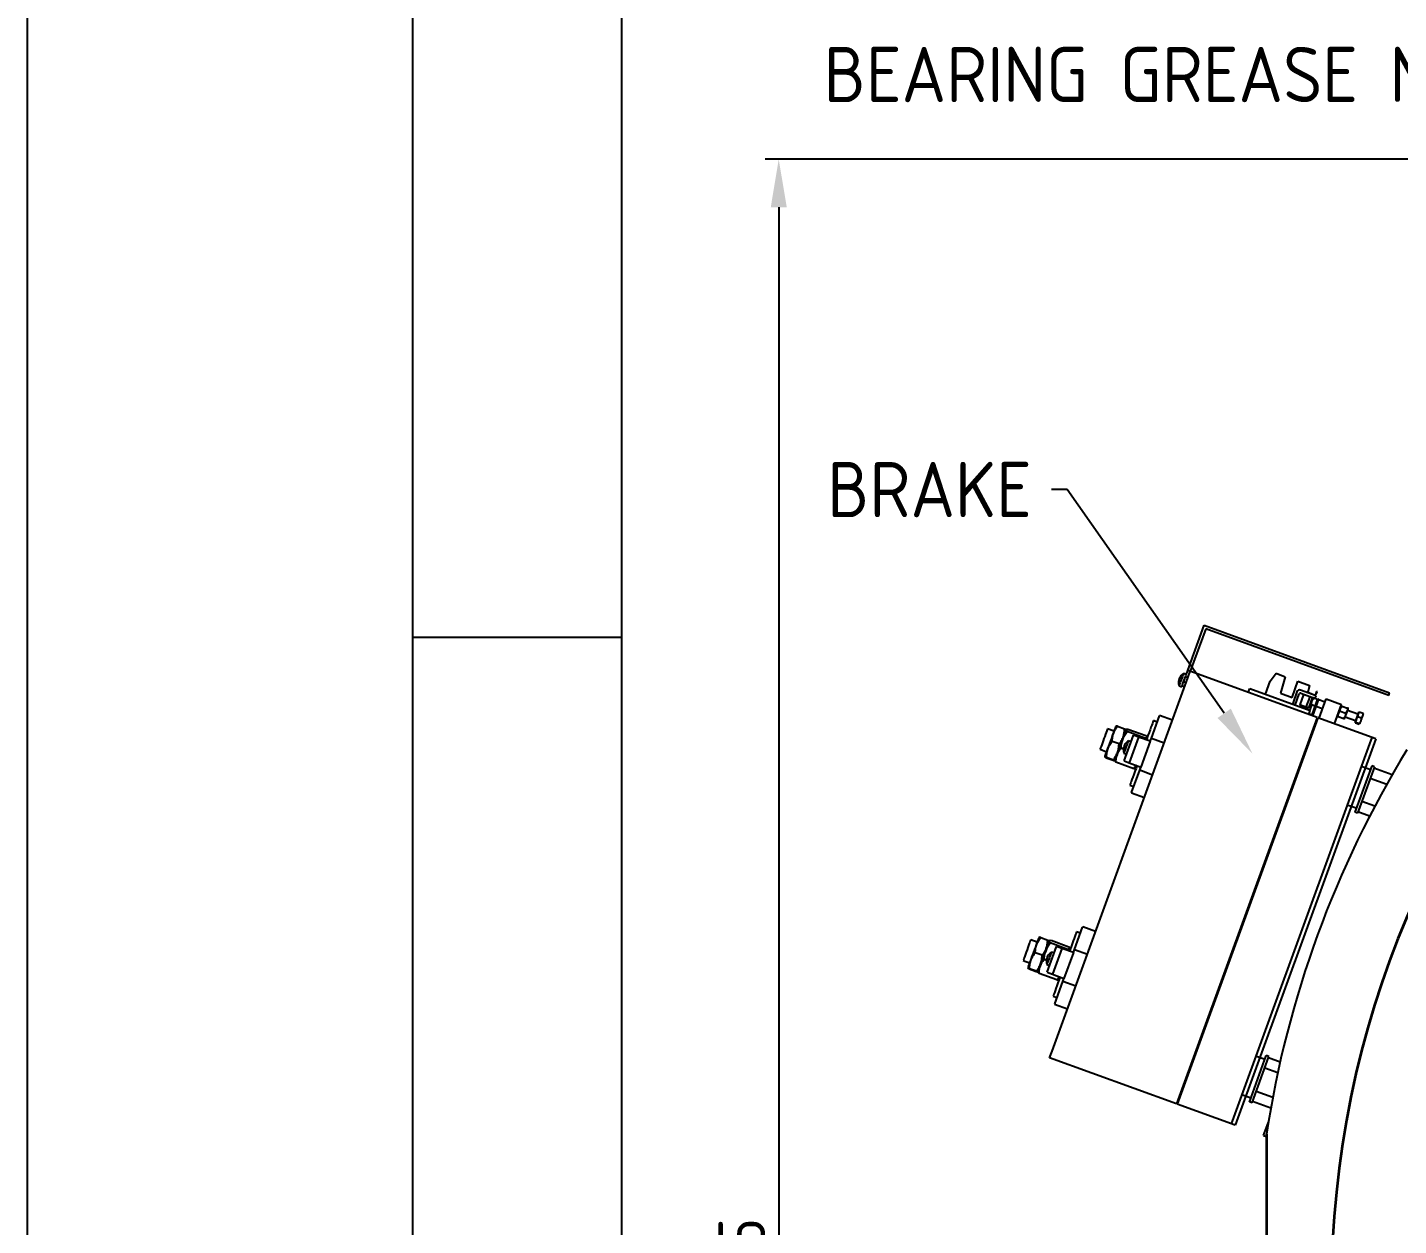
# Model space of a CAD drawing. Header units: millimetres. Extents: x -13 to 15102, y -1400 to 6249.
# Drawn here: x -13 to 987, y 2574 to 3448 of the extents above; entities that cross this region are included whole.
import ezdxf
from ezdxf import colors
from ezdxf.entities.mleader import LeaderData, LeaderLine
from ezdxf.math import Vec2, Vec3

# ---------------------------------------------------------------- set-up
doc = ezdxf.new("R2010")
doc.units = ezdxf.units.MM
doc.header["$LTSCALE"] = 2
doc.layers.add('1轮廓实线层', color=7, linetype='Continuous')
doc.styles.get("Standard").update_dxf_attribs({"font": 'isocp.shx', "height": 34, "bigfont": 'whgtxt.shx'})
doc.dimstyles.new('ISO-25', dxfattribs={"dimtxt": 34, "dimasz": 35, "dimexe": 10, "dimexo": 10, "dimgap": 10, "dimtad": 1, "dimdec": 4, "dimtxsty": 'Standard', "dimcen": 2.5, "dimclrd": 3, "dimclre": 3, "dimclrt": 2, "dimadec": 1, "dimazin": 2, "dimtfac": 1, "dimtdec": 4, "dimtmove": 0, "dimatfit": 3, "dimfxl": 1, "dimarcsym": 0})

# ---------------------------------------------------------------- blocks, each defined once
blk = doc.blocks.new('*D4360')
at = {"color": 3, "lineweight": -2}
for p, q in [((1607.8, 3351.8), (524.6, 3351.8)), ((534.6, 3316.8), (534.6, 1761.8)), ((976.8, 1726.8), (524.6, 1726.8))]:
    blk.add_line(p, q, dxfattribs=at)
at = {"color": 3}
for points in [[(540.5, 3316.8), (528.8, 3316.8), (534.6, 3351.8)], [(528.8, 1761.8), (540.5, 1761.8), (534.6, 1726.8)]]:
    blk.add_solid(points, dxfattribs=at)
at = {"layer": 'Defpoints', "color": 0}
for p in [(1617.8, 3351.8), (534.6, 1726.8), (986.8, 1726.8)]:
    blk.add_point(p, dxfattribs=at)
at = {"color": 2, "insert": (507.6, 2539.3), "char_height": 34, "attachment_point": 5, "rotation": 90}
blk.add_mtext('1625', dxfattribs=at)

msp = doc.modelspace()

# ---------------------------------------------------------------- linework, layer by layer
for p, q in [((267.37307, 5970.33699), (267.37307, 35.39246)), ((419.84025, 5817.86981), (419.84025, 35.39246)), ((419.84025, 3002.86571), (267.37307, 3002.86571))]:
    msp.add_line(p, q)
at = {"color": 7, "ltscale": 0.2}
for p, q in [((832.99034, 2978.97283), (844.96104, 3011.86207)), ((844.96104, 3011.86207), (980.27681, 2962.61117)), ((846.15641, 3009.29866), (834.86973, 2978.2888)), ((979.59273, 2960.73178), (846.15641, 3009.29866)), ((733.97379, 2701.07946), (833.15962, 2973.59032)), ((826.51251, 2971.83481), (826.3896, 2970.66218)), ((826.65592, 2971.7826), (826.51251, 2971.83481)), ((826.53897, 2971.86649), (826.52043, 2971.80847)), ((826.66807, 2971.89826), (826.52383, 2971.95077)), ((826.54261, 2971.87803), (826.53897, 2971.86649)), ((826.72166, 2972.4094), (826.59869, 2971.23674)), ((827.22234, 2973.42107), (826.93487, 2972.99508)), ((826.97128, 2972.98182), (826.93487, 2972.99508)), ((827.0781, 2973.47358), (827.28695, 2973.39756)), ((827.12781, 2973.52523), (827.33445, 2973.45004)), ((827.18365, 2973.57837), (827.1529, 2973.52279)), ((827.44657, 2973.56621), (827.70847, 2974.28588)), ((831.87877, 2975.91883), (829.87045, 2976.6498)), ((829.91218, 2970.51561), (831.28022, 2974.27437)), ((833.15962, 2973.59032), (831.28022, 2974.27437)), ((834.86973, 2978.2888), (832.99034, 2978.97283)), ((833.15962, 2973.59032), (834.86973, 2978.2888)), ((889.74016, 2961.51013), (893.22876, 2971.09497)), ((893.22876, 2971.09497), (897.38678, 2976.818)), ((897.38678, 2976.818), (904.13009, 2974.36366)), ((904.13009, 2974.36366), (900.67618, 2962.31854)), ((909.13343, 2959.24035), (913.40869, 2970.98652)), ((913.40869, 2970.98652), (921.81795, 2967.92579)), ((826.62129, 2967.72272), (828.6296, 2966.99176)), ((828.88608, 2967.69652), (830.76548, 2967.01247)), ((831.79157, 2969.83156), (829.91218, 2970.51561)), ((877.15589, 2962.8979), (878.18199, 2965.71696)), ((878.18199, 2965.71696), (922.34754, 2949.64201)), ((900.67618, 2962.31854), (909.13343, 2959.24035)), ((912.66315, 2963.38293), (909.55078, 2954.83175)), ((911.25917, 2953.67787), (914.20054, 2961.75921)), ((917.55497, 2961.32696), (914.81881, 2953.80944)), ((926.59687, 2960.43984), (915.22657, 2964.57828)), ((915.48221, 2962.35687), (925.91279, 2958.56047)), ((921.97823, 2959.71704), (918.10541, 2961.12663)), ((919.05307, 2961.05722), (918.9645, 2960.81394)), ((919.7713, 2963.03055), (919.73709, 2962.93658)), ((921.81795, 2967.92579), (920.5287, 2962.75488)), ((923.49588, 2961.56851), (923.53009, 2961.66248)), ((926.83696, 2963.43857), (925.84508, 2960.71345)), ((926.31494, 2960.54244), (927.30682, 2963.26757)), ((927.30682, 2963.26757), (926.83696, 2963.43857)), ((979.59273, 2960.73178), (980.27681, 2962.61117)), ((915.17197, 2953.31789), (914.82996, 2952.37819)), ((919.24208, 2952.19952), (915.36926, 2953.60908)), ((916.22835, 2953.2964), (916.1117, 2952.97584)), ((921.97823, 2959.71704), (919.24208, 2952.19952)), ((921.39666, 2951.4153), (919.51727, 2952.09933)), ((919.87049, 2951.60777), (919.98713, 2951.92832)), ((920.46814, 2950.32606), (920.81015, 2951.26576)), ((921.39666, 2951.4153), (924.13282, 2958.93282)), ((923.41678, 2954.04163), (921.87767, 2949.81304)), ((924.13282, 2958.93282), (922.25342, 2959.61687)), ((922.56259, 2954.61858), (922.71202, 2954.29817)), ((922.71202, 2954.29817), (926.04791, 2953.084)), ((922.72328, 2959.44587), (922.81186, 2959.68911)), ((923.65377, 2946.50615), (927.92903, 2958.25229)), ((928.39884, 2958.08128), (923.95257, 2945.86528)), ((924.42208, 2958.99663), (924.10164, 2958.8472)), ((927.75803, 2957.78245), (924.42208, 2958.99663)), ((925.16105, 2958.83409), (925.12684, 2958.74012)), ((925.59671, 2958.56908), (925.63092, 2958.66308)), ((925.91279, 2958.56047), (926.59687, 2960.43984)), ((926.51772, 2952.91299), (931.40416, 2951.13448)), ((927.92903, 2958.25229), (928.39884, 2958.08128)), ((933.11422, 2955.83293), (928.22783, 2957.61145)), ((928.83902, 2944.08676), (933.96931, 2958.18216)), ((933.96931, 2958.18216), (945.24561, 2954.07793)), ((940.11532, 2939.98254), (945.24561, 2954.07793)), ((945.10703, 2953.06418), (944.77533, 2952.78585)), ((945.44279, 2952.94199), (945.1298, 2953.05589)), ((945.44279, 2952.94199), (949.62668, 2951.41915)), ((950.03759, 2950.87055), (949.96243, 2951.29696)), ((806.49071, 2929.55605), (812.37351, 2945.71904)), ((810.76591, 2941.30221), (807.94685, 2942.32828)), ((821.87294, 2942.58047), (812.47603, 2946.00067)), ((921.32144, 2946.82295), (922.34754, 2949.64201)), ((921.49245, 2947.29278), (923.65377, 2946.50615)), ((942.29566, 2945.97307), (942.37088, 2945.54663)), ((942.70658, 2945.42444), (946.89052, 2943.90163)), ((944.07468, 2949.18323), (948.25863, 2947.66039)), ((946.89052, 2943.90163), (947.20351, 2943.7877)), ((947.22628, 2943.77944), (947.55798, 2944.05777)), ((947.94272, 2945.11492), (955.3663, 2942.41295)), ((957.07642, 2947.11143), (949.65284, 2949.81337)), ((955.0448, 2941.52964), (955.34032, 2940.89586)), ((955.26617, 2940.67589), (955.34389, 2940.88945)), ((955.34389, 2940.88945), (955.40392, 2941.05438)), ((955.40392, 2941.05438), (955.48164, 2941.26794)), ((955.48164, 2941.26794), (955.99567, 2942.68018)), ((955.48164, 2941.26794), (958.23585, 2940.26548)), ((956.3927, 2943.77098), (956.90667, 2945.18322)), ((956.90667, 2945.18322), (957.34297, 2946.38193)), ((959.66088, 2944.18079), (956.90667, 2945.18322)), ((957.34297, 2946.38193), (957.67998, 2947.30777)), ((958.03171, 2948.29026), (957.39793, 2947.99474)), ((957.67998, 2947.30777), (958.11622, 2948.50648)), ((960.87044, 2947.50402), (958.11622, 2948.50648)), ((959.15418, 2942.14821), (958.23585, 2940.26548)), ((959.66088, 2944.18079), (959.15418, 2942.14821)), ((960.4715, 2945.7675), (959.66088, 2944.18079)), ((960.87044, 2947.50402), (960.4715, 2945.7675)), ((960.96855, 2947.1331), (960.87044, 2947.50402)), ((779.204, 2934.69879), (774.50555, 2936.40888)), ((780.78001, 2938.38722), (780.44384, 2938.10517)), ((781.84944, 2938.20033), (786.94575, 2936.3454)), ((786.57924, 2912.85924), (793.41965, 2931.65309)), ((787.96141, 2935.36902), (787.88518, 2935.80115)), ((788.04438, 2935.59713), (788.27327, 2935.79692)), ((788.23458, 2935.84303), (788.08962, 2935.7214)), ((788.48564, 2935.98232), (789.40242, 2936.19448)), ((801.68777, 2929.53971), (788.70075, 2934.2666)), ((789.40242, 2936.19448), (802.38943, 2931.46757)), ((797.17838, 2930.28501), (793.41965, 2931.65309)), ((955.26617, 2940.67589), (958.02038, 2939.67343)), ((958.33396, 2939.89456), (958.02038, 2939.67343)), ((958.23585, 2940.26548), (958.33396, 2939.89456)), ((769.03324, 2921.37382), (773.7317, 2919.6637)), ((782.91171, 2925.26189), (777.81539, 2927.11682)), ((786.10086, 2921.49187), (784.2909, 2922.15065)), ((786.2991, 2922.74923), (786.06688, 2921.27642)), ((786.6674, 2922.92625), (786.39846, 2923.02415)), ((786.39906, 2923.02382), (786.66734, 2922.92616)), ((786.68117, 2922.9641), (786.41289, 2923.06176)), ((786.65458, 2922.89103), (786.98962, 2923.81162)), ((786.8393, 2924.23344), (787.60814, 2925.51092)), ((791.624, 2926.7197), (789.61574, 2927.45066)), ((797.17838, 2930.28501), (790.33803, 2911.49116)), ((805.63562, 2927.20682), (797.17838, 2930.28501)), ((805.63562, 2927.20682), (798.79521, 2908.41297)), ((801.68777, 2929.53971), (801.59067, 2928.67908)), ((803.24238, 2929.4028), (803.05718, 2930.45316)), ((805.63562, 2927.20682), (806.49071, 2929.55605)), ((806.49071, 2929.55605), (815.88762, 2926.13584)), ((965.65627, 2925.36548), (866.47045, 2652.85463)), ((967.36639, 2930.06397), (965.65627, 2925.36548)), ((772.49186, 2916.25733), (772.5681, 2915.82519)), ((773.50747, 2915.28091), (778.60378, 2913.42602)), ((773.64438, 2915.65711), (778.7407, 2913.80221)), ((779.67327, 2913.2391), (780.00944, 2913.52118)), ((779.88117, 2913.16876), (779.91401, 2912.98244)), ((793.56973, 2907.23566), (780.58272, 2911.96254)), ((786.36651, 2918.52358), (788.37483, 2917.79262)), ((786.57924, 2912.85924), (790.33803, 2911.49116)), ((790.33803, 2911.49116), (798.79521, 2908.41297)), ((792.05733, 2889.90075), (797.94019, 2906.06374)), ((794.73334, 2907.58354), (795.55034, 2908.26911)), ((797.94019, 2906.06374), (798.79521, 2908.41297)), ((807.3371, 2902.64354), (797.94019, 2906.06374)), ((790.84586, 2895.34364), (793.66492, 2894.31757)), ((791.95481, 2889.61912), (801.35178, 2886.19891)), ((750.3994, 2775.44646), (756.28226, 2791.60944)), ((765.78169, 2788.47087), (756.38472, 2791.89107)), ((723.11269, 2780.5892), (718.41424, 2782.29931)), ((724.6887, 2784.27765), (724.35253, 2783.99557)), ((725.75813, 2784.09073), (730.8545, 2782.23584)), ((731.87011, 2781.25942), (731.73927, 2781.7112)), ((732.39439, 2781.87272), (731.99832, 2781.6118)), ((732.39439, 2781.87272), (733.31111, 2782.08489)), ((733.31111, 2782.08489), (746.29813, 2777.358)), ((754.67466, 2787.19262), (751.85554, 2788.21868)), ((726.8204, 2771.15231), (721.72408, 2773.00722)), ((730.48793, 2758.74964), (737.32834, 2777.54349)), ((730.74805, 2770.12386), (731.51683, 2771.40134)), ((745.59646, 2775.43012), (732.60944, 2780.157)), ((735.53275, 2772.6101), (733.52443, 2773.34108)), ((741.08713, 2776.17541), (734.24672, 2757.38156)), ((741.08713, 2776.17541), (737.32834, 2777.54349)), ((749.54431, 2773.09724), (741.08713, 2776.17541)), ((749.54431, 2773.09724), (742.70391, 2754.30339)), ((745.59646, 2775.43012), (745.49936, 2774.56949)), ((747.15107, 2775.29321), (746.96588, 2776.34357)), ((749.54431, 2773.09724), (750.3994, 2775.44646)), ((750.3994, 2775.44646), (759.79631, 2772.02626)), ((712.94194, 2767.26422), (717.64039, 2765.55412)), ((716.40055, 2762.14773), (716.47679, 2761.7156)), ((717.41616, 2761.17133), (722.51247, 2759.31642)), ((717.55307, 2761.54753), (722.64945, 2759.69261)), ((730.00955, 2767.38227), (728.19959, 2768.04105)), ((730.20779, 2768.63963), (729.97557, 2767.16684)), ((730.2752, 2764.41399), (732.28352, 2763.68303)), ((730.57609, 2768.81667), (730.30715, 2768.91456)), ((730.30775, 2768.91424), (730.57603, 2768.81658)), ((730.58986, 2768.85452), (730.32158, 2768.95218)), ((730.56327, 2768.78143), (730.89831, 2769.70204)), ((723.58196, 2759.12951), (723.91813, 2759.41158)), ((723.78986, 2759.05918), (723.84995, 2758.90112)), ((737.47843, 2753.12607), (724.49141, 2757.85296)), ((730.48793, 2758.74964), (734.24672, 2757.38156)), ((734.24672, 2757.38156), (742.70391, 2754.30339)), ((735.96602, 2735.79117), (741.84888, 2751.95414)), ((738.64203, 2753.47394), (739.45903, 2754.15953)), ((741.84888, 2751.95414), (742.70391, 2754.30339)), ((751.24579, 2748.53395), (741.84888, 2751.95414)), ((734.75455, 2741.23405), (737.57361, 2740.20799)), ((735.86356, 2735.50953), (745.26047, 2732.08933)), ((732.26368, 2696.38101), (733.97379, 2701.07946)), ((866.47045, 2652.85463), (864.76033, 2648.15616))]:
    msp.add_line(p, q, dxfattribs=at)
at = {"color": 7, "ltscale": 0.2, "flags": 128}
for points in [[(829.87045, 2976.6498), (829.83338, 2976.5479), (829.68139, 2976.13034), (829.42294, 2975.42027), (829.07723, 2974.47032), (828.66978, 2973.35098), (828.23097, 2972.14526), (827.79323, 2970.94259), (827.38905, 2969.83216), (827.04841, 2968.8963), (826.79664, 2968.20444), (826.65228, 2967.80792), (826.62129, 2967.72272)], [(831.28022, 2974.27437), (831.61389, 2975.191), (831.93468, 2976.07241), (832.23032, 2976.8847), (832.48948, 2977.59667), (832.70215, 2978.18101), (832.86016, 2978.61517), (832.9575, 2978.88256), (832.99034, 2978.97283)], [(828.88608, 2967.69652), (828.8049, 2967.47348), (828.6606, 2967.07696), (828.6296, 2966.99176)], [(828.88608, 2967.69652), (828.90581, 2967.7507), (828.96422, 2967.9111), (829.05906, 2968.17163), (829.18661, 2968.52223), (829.34212, 2968.94941), (829.5195, 2969.4368), (829.71196, 2969.96561), (829.91218, 2970.51561)], [(918.10541, 2961.12663), (917.98156, 2961.17169), (917.8717, 2961.21169), (917.77687, 2961.2462), (917.69802, 2961.2749), (917.63591, 2961.29752), (917.59109, 2961.31382), (917.56403, 2961.32368), (917.55497, 2961.32696)], [(922.42979, 2962.06293), (921.71603, 2962.32275), (920.99225, 2962.58617), (920.36878, 2962.81311), (919.9404, 2962.96901), (919.77244, 2963.03016), (919.7713, 2963.03055)], [(923.53009, 2961.66248), (923.41094, 2961.70584), (923.025, 2961.84633), (922.42979, 2962.06293)], [(914.81881, 2953.80944), (914.82787, 2953.80614), (914.85493, 2953.7963), (914.89976, 2953.77997), (914.96187, 2953.75735), (915.04072, 2953.72865), (915.13555, 2953.69414), (915.2454, 2953.65417), (915.36926, 2953.60908)], [(919.15976, 2951.86645), (918.21187, 2952.21144), (917.23733, 2952.56615), (916.35369, 2952.88778), (915.66758, 2953.13749), (915.26168, 2953.28522), (915.17197, 2953.31789)], [(920.81015, 2951.26576), (920.79716, 2951.2705), (920.53538, 2951.36577), (919.96669, 2951.57275), (919.15976, 2951.86645)], [(919.51727, 2952.09933), (919.51274, 2952.10097), (919.49921, 2952.10591), (919.4768, 2952.11405), (919.44574, 2952.12537), (919.40635, 2952.13971), (919.3589, 2952.15697), (919.304, 2952.17696), (919.24208, 2952.19952)], [(921.97823, 2959.71704), (922.04016, 2959.69451), (922.09505, 2959.67451), (922.1425, 2959.65726), (922.1819, 2959.64292), (922.21301, 2959.6316), (922.23536, 2959.62346), (922.24889, 2959.61851), (922.25342, 2959.61687)], [(924.42208, 2958.99663), (924.36021, 2958.82652), (924.17758, 2958.32479), (923.90203, 2957.5677), (923.57545, 2956.6705), (923.24763, 2955.76975), (922.96838, 2955.00264), (922.78033, 2954.48593), (922.71202, 2954.29826), (922.71202, 2954.29817)], [(948.79781, 2947.46414), (949.18089, 2948.51679), (949.52654, 2949.46638), (949.80084, 2950.21996), (949.97691, 2950.7038), (950.03759, 2950.87055)], [(807.94685, 2942.32828), (807.93147, 2942.28596), (807.81089, 2941.95474), (807.57224, 2941.29894), (807.21878, 2940.3278), (806.75547, 2939.055), (806.18893, 2937.49834), (805.52696, 2935.67971), (804.77898, 2933.62463), (803.95543, 2931.36195), (803.06791, 2928.92343), (802.81656, 2928.23288)], [(812.47603, 2946.00067), (812.47108, 2945.98714), (812.37351, 2945.71904)], [(947.55798, 2944.05777), (947.61865, 2944.22448), (947.79473, 2944.70832), (948.06903, 2945.46193), (948.41467, 2946.41152), (948.79781, 2947.46414)], [(957.39793, 2947.99474), (957.37021, 2947.91857), (957.22549, 2947.52104), (956.97199, 2946.82453), (956.63714, 2945.90453), (956.25722, 2944.86076), (955.87342, 2943.8063), (955.52736, 2942.85542), (955.25645, 2942.1112), (955.09016, 2941.65421), (955.0448, 2941.52964)], [(959.15418, 2942.14821), (958.99736, 2941.71733), (958.85175, 2941.31718), (958.71978, 2940.9546), (958.60373, 2940.6358), (958.50562, 2940.36627), (958.42712, 2940.15059), (958.36954, 2939.99243), (958.33396, 2939.89456)], [(960.4715, 2945.7675), (960.32774, 2945.37256), (960.17247, 2944.94582), (960.0082, 2944.49458), (959.83785, 2944.02653), (959.66434, 2943.54976), (959.49053, 2943.07235), (959.31952, 2942.60249), (959.15418, 2942.14821)], [(960.96855, 2947.1331), (960.98166, 2947.16904), (960.97194, 2947.14246), (960.9397, 2947.05379), (960.88534, 2946.90454), (960.80994, 2946.6973), (960.71469, 2946.43558), (960.6012, 2946.12387), (960.4715, 2945.7675)], [(774.50555, 2936.40888), (774.50549, 2936.40867), (774.43706, 2936.22068), (774.24388, 2935.68999), (773.93501, 2934.8414), (773.52493, 2933.71457), (773.03272, 2932.36223), (772.48143, 2930.84762), (771.89683, 2929.24148), (771.30633, 2927.61901), (770.7374, 2926.05603), (770.21681, 2924.62561), (769.76877, 2923.39465), (769.4143, 2922.42074), (769.16992, 2921.74936), (769.04713, 2921.41194), (769.03324, 2921.37382)], [(780.44384, 2938.10517), (780.40176, 2937.98954), (780.24178, 2937.55004), (779.96718, 2936.79551), (779.58619, 2935.74885), (779.11048, 2934.44184), (778.55449, 2932.91426), (777.93508, 2931.21246), (777.27114, 2929.3882), (776.58271, 2927.49685), (775.89088, 2925.59594), (775.21651, 2923.74319), (774.58017, 2921.9949), (774.00123, 2920.40417), (773.49721, 2919.01941), (773.08344, 2917.8826), (772.77248, 2917.02834), (772.57388, 2916.48257), (772.49353, 2916.26189), (772.49186, 2916.25733)], [(788.04438, 2935.59713), (787.93036, 2935.28378), (787.7488, 2934.78498), (787.50288, 2934.1093), (787.19675, 2933.26822), (786.83572, 2932.27619), (786.42588, 2931.15017), (785.97426, 2929.90944), (785.48866, 2928.57519)], [(788.08962, 2935.7214), (788.08903, 2935.71964), (788.04438, 2935.59713)], [(785.48866, 2928.57519), (784.97731, 2927.17028), (784.44897, 2925.71876), (783.91271, 2924.24542), (783.3777, 2922.77551), (782.85312, 2921.33415), (782.34791, 2919.94605), (781.87065, 2918.6349), (781.42964, 2917.42316)], [(789.61574, 2927.45066), (789.60859, 2927.43102), (789.5075, 2927.15338), (789.294, 2926.56672), (788.98387, 2925.71462), (788.60008, 2924.66021), (788.17116, 2923.48171), (787.72884, 2922.26655), (787.306, 2921.10479), (786.93401, 2920.08266), (786.6404, 2919.27594), (786.44692, 2918.74448), (786.368, 2918.52767), (786.36651, 2918.52358)], [(781.42964, 2917.42316), (781.03231, 2916.33159), (780.68554, 2915.37884), (780.39526, 2914.58121), (780.16638, 2913.95236), (780.00282, 2913.50303), (779.9074, 2913.24094), (779.88117, 2913.16876)], [(795.97615, 2909.43903), (795.26269, 2907.47878), (794.40646, 2905.12625), (793.62022, 2902.96618), (792.9151, 2901.02888), (792.30099, 2899.34156), (791.78642, 2897.92788), (791.37873, 2896.80773), (791.08357, 2895.99681), (790.90511, 2895.50648), (790.84586, 2895.34364)], [(792.05733, 2889.90075), (791.95975, 2889.63268), (791.95481, 2889.61912)], [(756.38472, 2791.89107), (756.37983, 2791.87754), (756.28226, 2791.60944)], [(718.41424, 2782.29931), (718.41418, 2782.29908), (718.34575, 2782.11111), (718.15257, 2781.58039), (717.84376, 2780.7318), (717.43362, 2779.60501), (716.94141, 2778.25267), (716.39012, 2776.73802), (715.80552, 2775.1319), (715.21502, 2773.50943), (714.64609, 2771.94643), (714.12551, 2770.51603), (713.67746, 2769.28507), (713.32299, 2768.31115), (713.07861, 2767.63978), (712.95582, 2767.30235), (712.94194, 2767.26422)], [(724.35253, 2783.99557), (724.31045, 2783.87994), (724.15047, 2783.44045), (723.87587, 2782.68591), (723.49488, 2781.63925), (723.01917, 2780.33227), (722.46318, 2778.80466), (721.84377, 2777.10286), (721.17983, 2775.2786), (720.4914, 2773.38727), (719.79957, 2771.48635), (719.1252, 2769.6336), (718.48886, 2767.8853), (717.90992, 2766.29459), (717.40591, 2764.90981), (716.99213, 2763.77301), (716.68117, 2762.91876), (716.48257, 2762.37299), (716.40222, 2762.15229), (716.40055, 2762.14773)], [(731.95308, 2781.48753), (731.83905, 2781.17419), (731.6575, 2780.67542), (731.41157, 2779.99971), (731.10544, 2779.15866), (730.74441, 2778.16663), (730.33457, 2777.04061), (729.88295, 2775.79985), (729.39735, 2774.46561)], [(731.99832, 2781.6118), (731.99772, 2781.61005), (731.95308, 2781.48753)], [(751.85554, 2788.21868), (751.84017, 2788.17639), (751.71959, 2787.84514), (751.48093, 2787.18934), (751.12747, 2786.21823), (750.66417, 2784.9454), (750.09762, 2783.38877), (749.43565, 2781.57011), (748.68768, 2779.51503), (747.86412, 2777.25238), (746.97661, 2774.81385), (746.72525, 2774.12329)], [(729.39735, 2774.46561), (728.886, 2773.0607), (728.35766, 2771.60916), (727.8214, 2770.13582), (727.28639, 2768.66591), (726.76181, 2767.22457), (726.2566, 2765.83645), (725.77935, 2764.52531), (725.33833, 2763.31358)], [(733.52443, 2773.34106), (733.51728, 2773.32142), (733.41619, 2773.04379), (733.20269, 2772.45714), (732.89256, 2771.60502), (732.50877, 2770.55061), (732.07985, 2769.37212), (731.63753, 2768.15695), (731.21469, 2766.99521), (730.8427, 2765.97308), (730.54909, 2765.16636), (730.35561, 2764.63488), (730.27669, 2764.41807), (730.2752, 2764.41399)], [(725.33833, 2763.31358), (724.94101, 2762.222), (724.59423, 2761.26925), (724.30395, 2760.47162), (724.07507, 2759.84277), (723.91151, 2759.39344), (723.81615, 2759.13135), (723.78986, 2759.05918)], [(739.88484, 2755.32943), (739.17138, 2753.3692), (738.31516, 2751.01667), (737.52891, 2748.85659), (736.82379, 2746.91929), (736.20968, 2745.23198), (735.69511, 2743.8183), (735.28742, 2742.69814), (734.99226, 2741.88722), (734.8138, 2741.39688), (734.75455, 2741.23405)], [(735.96602, 2735.79117), (735.86845, 2735.52308), (735.86356, 2735.50953)]]:
    msp.add_lwpolyline(points, dxfattribs=at)
at = {"color": 7, "ltscale": 0.2}
for centre, radius, start, end in [((829.82543, 2971.14795), 3.39219, 134.52948779, 150.74717768), ((830.08653, 2971.86853), 3.39098, 134.53060294, 150.75390118), ((914.54254, 2962.6989), 2, 70, 160), ((915.14021, 2961.41719), 1, 70, 160), ((908.61107, 2955.17376), 1, 310, 340), ((787.51189, 2924.85285), 2.14097, 238.68238111, 246.3948491), ((786.09014, 2920.94669), 2.13955, 73.60681135, 81.32399599), ((787.84781, 2925.77463), 2.14241, 238.68022419, 246.38606638), ((731.42043, 2770.74274), 2.14043, 238.67870111, 246.39326782), ((729.99802, 2766.83348), 2.14327, 73.61350837, 81.31729897), ((731.75398, 2771.66021), 2.13697, 238.67039268, 246.39589789)]:
    msp.add_arc(centre, radius, start, end, dxfattribs=at)
for points, knots in [([(826.52043, 2971.80847), (826.50343, 2971.7568), (826.3188, 2971.19575), (826.27221, 2970.04253), (826.32927, 2968.73556), (826.56646, 2968.00985), (826.63344, 2967.80488)], [0, 0, 0, 0, 0.0402134941, 0.4366515639, 0.8408949894, 1, 1, 1, 1]), ([(826.3896, 2970.66218), (826.41712, 2970.7574), (826.47215, 2970.94782), (826.55651, 2971.14044), (826.59869, 2971.23674)], [0, 0, 0, 0, 0.5000069482, 1, 1, 1, 1]), ([(826.53975, 2971.94487), (826.53858, 2971.94184), (826.53624, 2971.93577), (826.52559, 2971.89202), (826.51631, 2971.85143), (826.51251, 2971.83481)], [0, 0, 0, 0, 0.3706777208, 0.7424425787, 1, 1, 1, 1]), ([(826.72166, 2972.4094), (826.72848, 2972.43697), (826.74213, 2972.49212), (826.77351, 2972.5893), (826.80842, 2972.68298), (826.84064, 2972.75775), (826.85852, 2972.7917), (826.86584, 2972.80559)], [0, 0, 0, 0, 0.2138603109, 0.4278008072, 0.6405665962, 0.8528865716, 1, 1, 1, 1]), ([(826.93487, 2972.99508), (826.92233, 2972.96951), (826.89726, 2972.91839), (826.85935, 2972.82459), (826.83197, 2972.7499), (826.82153, 2972.71387), (826.81911, 2972.70555)], [0, 0, 0, 0, 0.3036253892, 0.6072098734, 0.9092205549, 1, 1, 1, 1]), ([(827.12781, 2973.52523), (827.11871, 2973.50901), (827.10051, 2973.47657), (827.09142, 2973.46292), (827.09788, 2973.47837), (827.1171, 2973.51719), (827.13616, 2973.55442), (827.14396, 2973.56967)], [0, 0, 0, 0, 0.2138765511, 0.4278354634, 0.6405846309, 0.8528761118, 1, 1, 1, 1]), ([(829.80781, 2976.60295), (829.42406, 2976.31223), (828.63411, 2975.71377), (827.74454, 2974.67388), (827.34792, 2973.8992), (827.18365, 2973.57837)], [0, 0, 0, 0, 0.3562747133, 0.7334041888, 1, 1, 1, 1]), ([(944.07468, 2949.18323), (944.14387, 2949.91865), (944.27327, 2951.29391), (945.07144, 2952.41868), (945.44279, 2952.94199)], [0, 0, 0, 0, 0.5347455907, 1, 1, 1, 1]), ([(949.62668, 2951.41915), (949.55748, 2950.68373), (949.42808, 2949.30848), (948.62996, 2948.1837), (948.25863, 2947.66039)], [0, 0, 0, 0, 0.534748631, 1, 1, 1, 1]), ([(949.93966, 2951.30524), (949.94714, 2951.30253), (950.05844, 2951.2621), (949.83505, 2951.34335), (949.62668, 2951.41915)], [0, 0, 0, 0, 0.0671799351, 1, 1, 1, 1]), ([(942.39365, 2945.53835), (942.38617, 2945.54107), (942.27487, 2945.58166), (942.49823, 2945.50032), (942.70658, 2945.42444)], [0, 0, 0, 0, 0.0671807308, 1, 1, 1, 1]), ([(942.70658, 2945.42444), (942.77577, 2946.15986), (942.90516, 2947.53513), (943.70333, 2948.65991), (944.07468, 2949.18323)], [0, 0, 0, 0, 0.5347430435, 1, 1, 1, 1]), ([(948.25863, 2947.66039), (948.18944, 2946.92497), (948.06005, 2945.54971), (947.26188, 2944.42494), (946.89052, 2943.90163)], [0, 0, 0, 0, 0.5347455907, 1, 1, 1, 1]), ([(955.99567, 2942.68018), (956.03834, 2942.87053), (956.12369, 2943.25124), (956.30303, 2943.59773), (956.3927, 2943.77098)], [0, 0, 0, 0, 0.4999853679, 1, 1, 1, 1]), ([(777.81539, 2927.11682), (777.87463, 2928.1847), (777.9944, 2930.34363), (778.82807, 2933.30342), (780.14642, 2935.94297), (781.27831, 2937.44329), (781.84944, 2938.20033)], [0, 0, 0, 0, 0.2646128566, 0.5349657404, 0.7653530141, 1, 1, 1, 1]), ([(781.84944, 2938.20033), (781.5328, 2938.27862), (780.96363, 2938.41934), (780.87418, 2938.3832), (780.83449, 2938.36716)], [0, 0, 0, 0, 0.55631117296, 1, 1, 1, 1]), ([(782.91171, 2925.26189), (783.55277, 2926.11802), (784.84879, 2927.84883), (786.11265, 2930.65204), (786.79939, 2933.52147), (786.89667, 2935.39836), (786.94575, 2936.3454)], [0, 0, 0, 0, 0.2646144151, 0.5349655904, 0.7653520581, 1, 1, 1, 1]), ([(785.48866, 2928.57519), (785.90886, 2929.57181), (786.75859, 2931.58718), (788.04864, 2933.36695), (788.70075, 2934.2666)], [0, 0, 0, 0, 0.49451104834, 1, 1, 1, 1]), ([(786.94575, 2936.3454), (787.23866, 2936.20184), (787.76518, 2935.94379), (787.81048, 2935.85859), (787.83058, 2935.82079)], [0, 0, 0, 0, 0.5563120312, 1, 1, 1, 1]), ([(788.70075, 2934.2666), (788.47623, 2934.52561), (788.02306, 2935.04838), (788.03723, 2935.41311), (788.04438, 2935.59713)], [0, 0, 0, 0, 0.4954607184, 1, 1, 1, 1]), ([(802.38943, 2931.46757), (802.61945, 2931.19436), (803.08448, 2930.64202), (803.11709, 2930.06251), (802.62691, 2929.69835), (802.00272, 2929.59292), (801.68777, 2929.53971)], [0, 0, 0, 0, 0.2646152167, 0.5349653862, 0.765352475, 1, 1, 1, 1]), ([(773.64438, 2915.65711), (773.71552, 2916.75765), (773.85933, 2918.98258), (774.72852, 2922.04022), (776.08098, 2924.7732), (777.23373, 2926.33085), (777.81539, 2927.11682)], [0, 0, 0, 0, 0.2646151732, 0.5349654267, 0.7653525975, 1, 1, 1, 1]), ([(778.7407, 2913.80221), (779.39365, 2914.69097), (780.71371, 2916.48777), (782.01319, 2919.38882), (782.73392, 2922.35172), (782.85209, 2924.28593), (782.91171, 2925.26189)], [0, 0, 0, 0, 0.26461452803, 0.53496652898, 0.76535360592, 1, 1, 1, 1]), ([(781.42964, 2917.42316), (781.79106, 2918.25827), (782.52191, 2919.94702), (783.69694, 2921.41075), (784.2909, 2922.15065)], [0, 0, 0, 0, 0.4945109008, 1, 1, 1, 1]), ([(784.2909, 2922.15065), (784.36749, 2923.23695), (784.52206, 2925.42946), (785.16451, 2927.52028), (785.48866, 2928.57519)], [0, 0, 0, 0, 0.4954596678, 1, 1, 1, 1]), ([(786.07254, 2921.28233), (786.0631, 2921.21835), (785.97628, 2920.63008), (786.06081, 2919.70448), (786.29737, 2918.89661), (786.38517, 2918.59675)], [0, 0, 0, 0, 0.0712599788, 0.6552790504, 1, 1, 1, 1]), ([(786.06998, 2921.29589), (786.06379, 2921.29216), (786.04898, 2921.28325), (786.06029, 2921.27894), (786.06688, 2921.27642)], [0, 0, 0, 0, 0.4179578226, 1, 1, 1, 1]), ([(786.2991, 2922.74923), (786.30772, 2922.78167), (786.32495, 2922.84656), (786.3516, 2922.93087), (786.37479, 2922.99244), (786.39103, 2923.02317), (786.39673, 2923.02363), (786.39906, 2923.02382)], [0, 0, 0, 0, 0.2138920686, 0.42779065, 0.6405781358, 0.8528956976, 1, 1, 1, 1]), ([(786.41289, 2923.06176), (786.40862, 2923.05872), (786.4001, 2923.05265), (786.38182, 2923.01346), (786.3684, 2922.97444), (786.36365, 2922.96064)], [0, 0, 0, 0, 0.3925747579, 0.7851996638, 1, 1, 1, 1]), ([(786.73415, 2923.94442), (786.73271, 2923.94933), (786.72983, 2923.95915), (786.74463, 2924.01077), (786.77173, 2924.08294), (786.80534, 2924.16148), (786.82943, 2924.21254), (786.8393, 2924.23344)], [0, 0, 0, 0, 0.2138702733, 0.4278296293, 0.6406290969, 0.8529203428, 1, 1, 1, 1]), ([(787.60814, 2925.51092), (787.60329, 2925.5223), (787.59788, 2925.53503), (787.60355, 2925.53457), (787.60414, 2925.53452)], [0, 0, 0, 0, 0.89456682864, 1, 1, 1, 1]), ([(789.6015, 2927.40387), (789.2787, 2927.18521), (788.51621, 2926.66869), (787.9372, 2925.94983), (787.60331, 2925.5353)], [0, 0, 0, 0, 0.4233377526, 1, 1, 1, 1]), ([(773.50747, 2915.28091), (773.22845, 2915.41945), (772.66438, 2915.69954), (772.48479, 2915.87562), (772.83473, 2915.85419), (773.37285, 2915.7232), (773.64438, 2915.65711)], [0, 0, 0, 0, 0.2646144085, 0.5349665317, 0.7653525935, 1, 1, 1, 1]), ([(778.60378, 2913.42602), (778.90658, 2913.35279), (779.51875, 2913.20475), (779.76947, 2913.22423), (779.48767, 2913.43267), (778.9912, 2913.67828), (778.7407, 2913.80221)], [0, 0, 0, 0, 0.2646145125, 0.5349662396, 0.7653517858, 1, 1, 1, 1]), ([(779.97332, 2912.9929), (779.97593, 2912.90407), (779.98407, 2912.62659), (780.34044, 2912.23129), (780.58272, 2911.96254)], [0, 0, 0, 0, 0.32013212191, 1, 1, 1, 1]), ([(780.58272, 2911.96254), (780.60232, 2912.8923), (780.64188, 2914.76885), (781.16547, 2916.53305), (781.42964, 2917.42316)], [0, 0, 0, 0, 0.4954605006, 1, 1, 1, 1]), ([(795.30673, 2909.6827), (795.24958, 2909.56856), (794.80605, 2908.68275), (794.14532, 2907.90938), (793.56973, 2907.23566)], [0, 0, 0, 0, 0.1288542141, 1, 1, 1, 1]), ([(793.56973, 2907.23566), (793.94913, 2907.28664), (794.48198, 2907.35826), (794.64242, 2907.57451), (794.68863, 2907.6368)], [0, 0, 0, 0, 0.7119960747, 1, 1, 1, 1]), ([(721.72408, 2773.00722), (721.78333, 2774.07511), (721.90309, 2776.23405), (722.73675, 2779.19385), (724.05512, 2781.83337), (725.187, 2783.3337), (725.75813, 2784.09073)], [0, 0, 0, 0, 0.2646137209, 0.5349674314, 0.7653530518, 1, 1, 1, 1]), ([(725.75813, 2784.09073), (725.44149, 2784.16902), (724.87232, 2784.30975), (724.78287, 2784.2736), (724.74318, 2784.25757)], [0, 0, 0, 0, 0.55631117296, 1, 1, 1, 1]), ([(726.8204, 2771.15231), (727.46146, 2772.00843), (728.75749, 2773.73923), (730.02134, 2776.54246), (730.70806, 2779.4119), (730.80539, 2781.28879), (730.8545, 2782.23584)], [0, 0, 0, 0, 0.2646133355, 0.5349649941, 0.7653520525, 1, 1, 1, 1]), ([(730.8545, 2782.23584), (731.14739, 2782.09226), (731.67386, 2781.83419), (731.71917, 2781.74899), (731.73927, 2781.7112)], [0, 0, 0, 0, 0.5563114558, 1, 1, 1, 1]), ([(732.60944, 2780.157), (732.38492, 2780.41601), (731.93175, 2780.93878), (731.94592, 2781.30351), (731.95308, 2781.48753)], [0, 0, 0, 0, 0.4954607184, 1, 1, 1, 1]), ([(717.55307, 2761.54753), (717.62421, 2762.64806), (717.76803, 2764.87299), (718.63721, 2767.93064), (719.98967, 2770.66361), (721.14243, 2772.22126), (721.72408, 2773.00722)], [0, 0, 0, 0, 0.2646144521, 0.5349658228, 0.7653531798, 1, 1, 1, 1]), ([(722.64945, 2759.69261), (723.30237, 2760.58138), (724.62239, 2762.3782), (725.92189, 2765.27923), (726.64261, 2768.24213), (726.76078, 2770.17634), (726.8204, 2771.15231)], [0, 0, 0, 0, 0.26461353357, 0.53496588985, 0.76535236145, 1, 1, 1, 1]), ([(728.19959, 2768.04105), (728.27618, 2769.12735), (728.43075, 2771.31986), (729.07321, 2773.4107), (729.39735, 2774.46561)], [0, 0, 0, 0, 0.49545872265, 1, 1, 1, 1]), ([(729.39735, 2774.46561), (729.81755, 2775.46223), (730.66729, 2777.47759), (731.95734, 2779.25735), (732.60944, 2780.157)], [0, 0, 0, 0, 0.4945101442, 1, 1, 1, 1]), ([(731.51683, 2771.40134), (731.51199, 2771.41274), (731.50657, 2771.42549), (731.51224, 2771.42498), (731.51284, 2771.42492)], [0, 0, 0, 0, 0.8945668255, 1, 1, 1, 1]), ([(733.51019, 2773.29429), (733.18739, 2773.07562), (732.4249, 2772.55909), (731.84589, 2771.84023), (731.512, 2771.4257)], [0, 0, 0, 0, 0.423339612, 1, 1, 1, 1]), ([(746.29813, 2777.358), (746.52815, 2777.08479), (746.99317, 2776.53244), (747.02579, 2775.95291), (746.5356, 2775.58876), (745.91141, 2775.48332), (745.59646, 2775.43012)], [0, 0, 0, 0, 0.26461533569, 0.53496556966, 0.76535256754, 1, 1, 1, 1]), ([(717.41616, 2761.17133), (717.13715, 2761.30986), (716.57307, 2761.58993), (716.39349, 2761.76605), (716.74342, 2761.74458), (717.28154, 2761.61361), (717.55307, 2761.54753)], [0, 0, 0, 0, 0.264614328, 0.5349665314, 0.7653526238, 1, 1, 1, 1]), ([(724.49141, 2757.85296), (724.51101, 2758.78271), (724.55057, 2760.65926), (725.07416, 2762.42347), (725.33833, 2763.31358)], [0, 0, 0, 0, 0.4954588527, 1, 1, 1, 1]), ([(725.33833, 2763.31358), (725.69975, 2764.14868), (726.43061, 2765.83742), (727.60563, 2767.30115), (728.19959, 2768.04105)], [0, 0, 0, 0, 0.4945101452, 1, 1, 1, 1]), ([(729.98123, 2767.17273), (729.97179, 2767.10876), (729.88497, 2766.52048), (729.9695, 2765.59488), (730.20606, 2764.78701), (730.29386, 2764.48715)], [0, 0, 0, 0, 0.0712599788, 0.6552790504, 1, 1, 1, 1]), ([(729.97867, 2767.1863), (729.97248, 2767.18257), (729.95767, 2767.17364), (729.96899, 2767.16934), (729.97557, 2767.16684)], [0, 0, 0, 0, 0.41795826319, 1, 1, 1, 1]), ([(730.20779, 2768.63963), (730.21641, 2768.67207), (730.23364, 2768.73697), (730.26029, 2768.82129), (730.28348, 2768.88284), (730.29972, 2768.91357), (730.30542, 2768.91405), (730.30775, 2768.91424)], [0, 0, 0, 0, 0.2138902319, 0.4278130941, 0.6405795107, 0.8528952492, 1, 1, 1, 1]), ([(730.32158, 2768.95218), (730.31731, 2768.94914), (730.30879, 2768.94305), (730.29051, 2768.90386), (730.27709, 2768.86484), (730.27234, 2768.85105)], [0, 0, 0, 0, 0.3925801344, 0.785201565, 1, 1, 1, 1]), ([(730.64285, 2769.83484), (730.64144, 2769.83974), (730.63862, 2769.84955), (730.6533, 2769.90118), (730.68043, 2769.97336), (730.71402, 2770.0519), (730.73816, 2770.10296), (730.74805, 2770.12386)], [0, 0, 0, 0, 0.21385112585, 0.42778205688, 0.64059299895, 0.85284600984, 1, 1, 1, 1]), ([(730.75657, 2770.14739), (730.74242, 2770.1172), (730.71412, 2770.05683), (730.68389, 2769.98473), (730.67374, 2769.9546), (730.67015, 2769.94394)], [0, 0, 0, 0, 0.3925646108, 0.7851841035, 1, 1, 1, 1]), ([(722.51247, 2759.31642), (722.81528, 2759.24319), (723.42744, 2759.09515), (723.67817, 2759.11466), (723.39634, 2759.32309), (722.89993, 2759.56869), (722.64945, 2759.69261)], [0, 0, 0, 0, 0.2646147685, 0.5349667619, 0.7653525309, 1, 1, 1, 1]), ([(723.84995, 2758.90112), (723.88462, 2758.79447), (723.89277, 2758.517), (724.24913, 2758.12171), (724.49141, 2757.85296)], [0, 0, 0, 0, 0.3201323151, 1, 1, 1, 1]), ([(739.21542, 2755.5731), (739.15827, 2755.45896), (738.71473, 2754.57319), (738.05401, 2753.7998), (737.47843, 2753.12607)], [0, 0, 0, 0, 0.12885182089, 1, 1, 1, 1]), ([(737.47843, 2753.12607), (737.85782, 2753.17706), (738.39067, 2753.24866), (738.55112, 2753.46492), (738.59732, 2753.5272)], [0, 0, 0, 0, 0.7119960247, 1, 1, 1, 1])]:
    msp.add_open_spline(points, degree=3, knots=knots, dxfattribs=at)
at = {"layer": '1轮廓实线层'}
for p, q in [((927.42943, 2944.59981), (835.3396, 2978.11777)), ((927.42943, 2944.59981), (824.82343, 2662.69203)), ((927.89929, 2944.42881), (825.29323, 2662.52101)), ((970.18545, 2929.0379), (927.89929, 2944.42881)), ((970.18545, 2929.0379), (867.57945, 2647.13011)), ((967.27485, 2909.34581), (954.96211, 2875.51688)), ((969.15423, 2908.66177), (956.8415, 2874.83284)), ((966.24879, 2906.52674), (959.67094, 2908.92088)), ((969.13951, 2908.62133), (967.26012, 2909.30537)), ((969.13951, 2908.62133), (967.26012, 2909.30537)), ((969.13951, 2908.62133), (967.26012, 2909.30537)), ((969.13951, 2908.62133), (967.26012, 2909.30537)), ((982.14068, 2902.86067), (968.80892, 2907.71304)), ((978.13737, 2895.80434), (966.07276, 2900.1955)), ((969.4413, 2879.83472), (959.92297, 2883.29911)), ((955.98817, 2878.33596), (949.41033, 2880.7301)), ((956.8415, 2874.83284), (954.96211, 2875.51688)), ((956.8415, 2874.83284), (954.96211, 2875.51688)), ((965.70559, 2872.68099), (957.18681, 2875.78157)), ((824.82343, 2662.69203), (732.26368, 2696.38102)), ((878.00761, 2664.08602), (890.32032, 2697.91496)), ((879.88699, 2663.40198), (892.1997, 2697.23092)), ((889.29426, 2695.09588), (882.71641, 2697.49002)), ((892.1997, 2697.23092), (890.32032, 2697.91496)), ((892.1997, 2697.23092), (890.32032, 2697.91496)), ((900.37318, 2693.18161), (891.85439, 2696.28219)), ((898.63657, 2685.30026), (889.11824, 2688.76465)), ((895.03308, 2667.4771), (882.96846, 2671.86826)), ((867.57945, 2647.13011), (825.29323, 2662.52101)), ((879.03367, 2666.9051), (872.45582, 2669.29924)), ((879.90172, 2663.44243), (878.02233, 2664.12647)), ((879.90172, 2663.44243), (878.02233, 2664.12647)), ((879.90172, 2663.44243), (878.02233, 2664.12647)), ((879.90172, 2663.44243), (878.02233, 2664.12647)), ((893.56407, 2659.49836), (880.2323, 2664.35071)), ((888.25267, 2639.60566), (891.84295, 2649.46991)), ((888.25267, 2639.60566), (890.4336, 2638.81188))]:
    msp.add_line(p, q, dxfattribs=at)
at = {"layer": '1轮廓实线层', "lineweight": 35}
msp.add_line((890.4336, 2640.58226), (890.4336, 2414.74934), dxfattribs=at)
msp.add_arc((1636.80761, 2526.78061), 699, 0, 180, dxfattribs=at)
at = {"layer": '1轮廓实线层'}
msp.add_arc((1636.80761, 2526.78061), 755, 148.51791099, 171.33072787, dxfattribs=at)
at = {"layer": 'Defpoints', "color": 6}
msp.add_lwpolyline([(8893.75453, -10.73886), (-13.48715, -10.73886), (-13.48715, 6248.69317), (8893.75453, 6248.69317)], close=True, dxfattribs=at)

# ---------------------------------------------------------------- dimensions: what is measured, and where the dimension line sits
at = {"color": 0}
dim = msp.add_linear_dim(base=(534.61909, 1726.7806), p1=(1617.80761, 3351.78061), p2=(986.80764, 1726.7806), angle=90, dimstyle='ISO-25', dxfattribs=at)
dim.commit()
dim.dimension.update_dxf_attribs({"geometry": '*D4360', "text_midpoint": (507.61909, 2539.2806)})

# ---------------------------------------------------------------- leaders
at = {"color": 2, "ltscale": 10}
ml = msp.add_multileader_mtext('Standard', dxfattribs=at)
ml.set_content('BEARING GREASE NIPPLE', color=2)
ml.set_leader_properties(color=3)
ml.build(insert=Vec2(0, 0))
ml.multileader.update_dxf_attribs({"dogleg_length": 11.52, "arrow_head_size": 36})
ctx = ml.context
ctx.base_point, ctx.char_height, ctx.arrow_head_size, ctx.landing_gap_size, ctx.plane_origin = Vec3(519.98997, 3413.68499), 40.32, 36, 14.4, Vec3(1504.48796, 2784.37221)
ctx.text_align_type = 2
notes = []
notes.append((ctx, [(0, (1, 1, 0), (1160.74197, 3413.68499), (-1, 0), 11.52, [(0, [(1636.80761, 2719.19749)], 0, [])])]))
ctx.mtext.insert, ctx.mtext.alignment, ctx.mtext.flow_direction = Vec3(1134.82197, 3433.84499), 3, 5
ml = msp.add_multileader_mtext('Standard', dxfattribs=at)
ml.set_content('BRAKE', color=2)
ml.set_leader_properties(color=3)
ml.build(insert=Vec2(0, 0))
ml.multileader.update_dxf_attribs({"dogleg_length": 11.52, "arrow_head_size": 36})
ctx = ml.context
ctx.base_point, ctx.char_height, ctx.arrow_head_size, ctx.landing_gap_size, ctx.plane_origin = Vec3(555.43858, 3110.89821), 40.32, 36, 14.4, Vec3(903.03516, 2972.29559)
ctx.text_align_type = 2
notes.append((ctx, [(0, (1, 1, 0), (745.14418, 3110.89821), (-1, 0), 11.52, [(0, [(880.23509, 2918.15173)], 0, [])])]))
ctx.mtext.insert, ctx.mtext.alignment, ctx.mtext.flow_direction = Vec3(719.22418, 3131.05821), 3, 5
for ctx, leaders in notes:
    for number, flags, end, landing, length, lines in leaders:
        leader = LeaderData()
        leader.index, (leader.has_last_leader_line, leader.has_dogleg_vector, leader.attachment_direction) = number, flags
        leader.last_leader_point, leader.dogleg_vector, leader.dogleg_length = Vec3(end), Vec3(landing), length
        for number, points, colour, breaks in lines:
            line = LeaderLine()
            line.index, line.vertices, line.color, line.breaks = number, Vec3.list(points), colors.encode_raw_color(colour), breaks
            leader.lines.append(line)
        ctx.leaders.append(leader)

doc.saveas('drawing.dxf')
